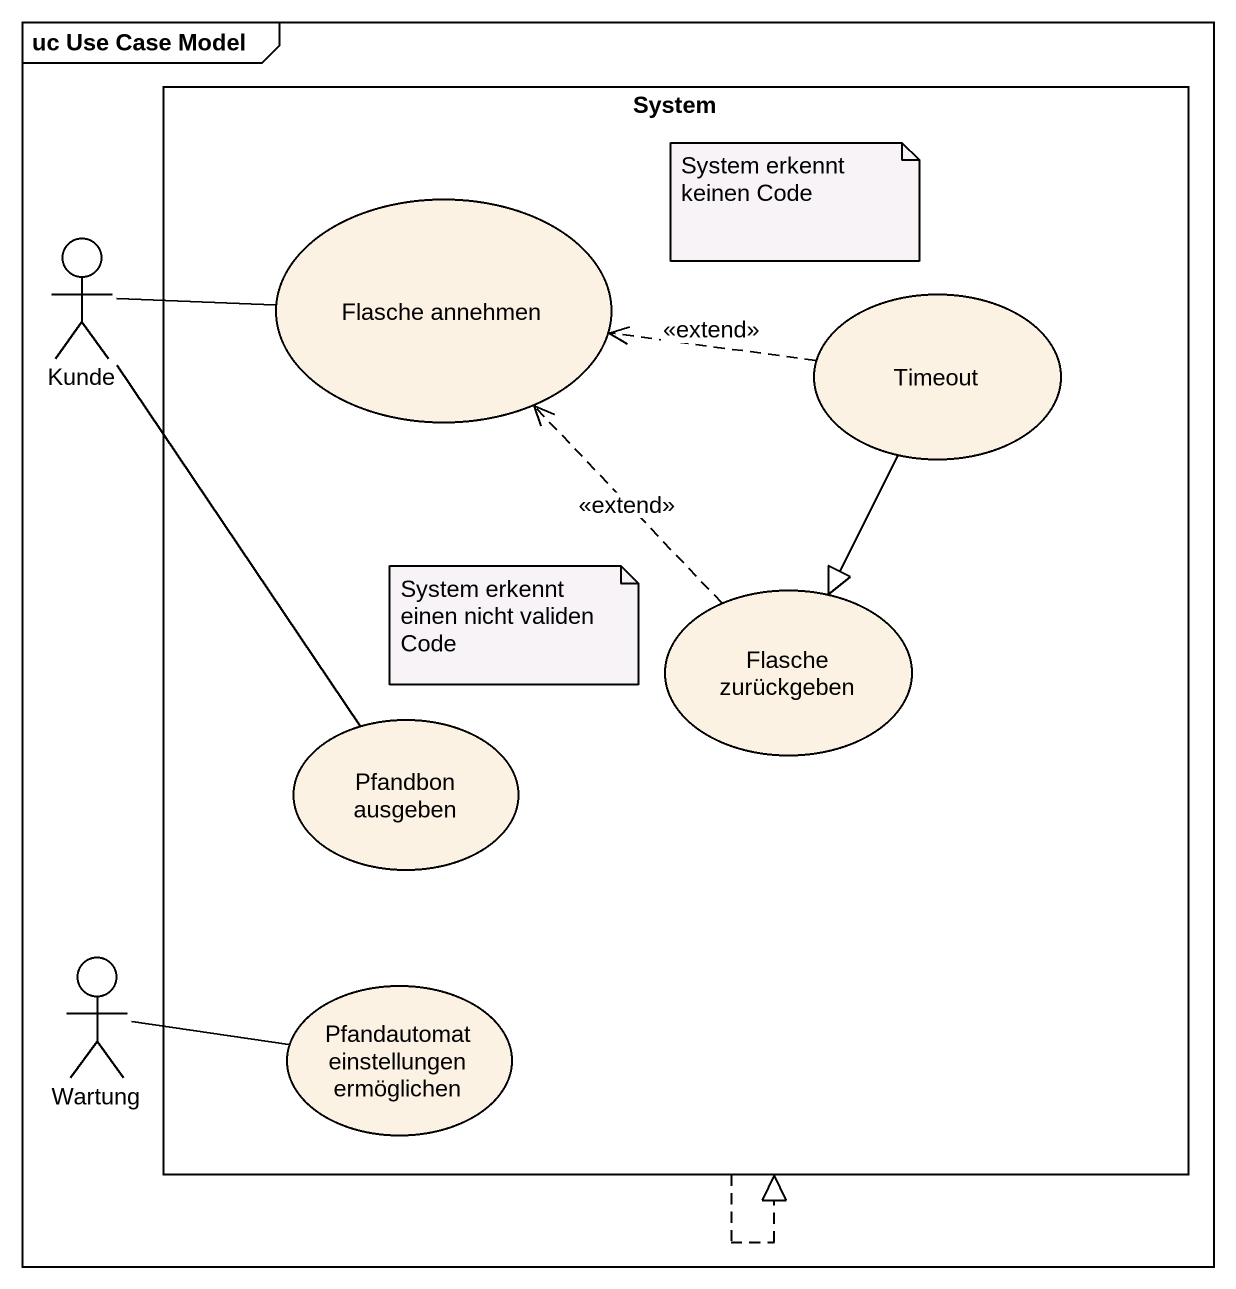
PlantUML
@startuml
mainframe uc Use Case Model
rectangle System {
  usecase "Flasche annehmen" as Flasche_annehmen
  usecase Timeout
  usecase "Flasche zurückgeben" as Flasche_zurückgeben
  usecase "Pfandbon ausgeben" as Pfandbon_ausgeben
  usecase "Pfandautomat einstellungen ermöglichen" as Pfandautomat_einstellungen
}
actor Kunde
actor Wartung
System ..|> System
Kunde -right- Flasche_annehmen
Kunde -- Pfandbon_ausgeben
Timeout .left.> Flasche_annehmen : <<extend>>
Timeout --|> Flasche_zurückgeben
Flasche_zurückgeben .up.> Flasche_annehmen : <<extend>>
Wartung -right- Pfandautomat_einstellungen
note as N1
  System erkennt keinen Code
end note
note as N2
  System erkennt einen nicht validen Code
end note
@enduml
